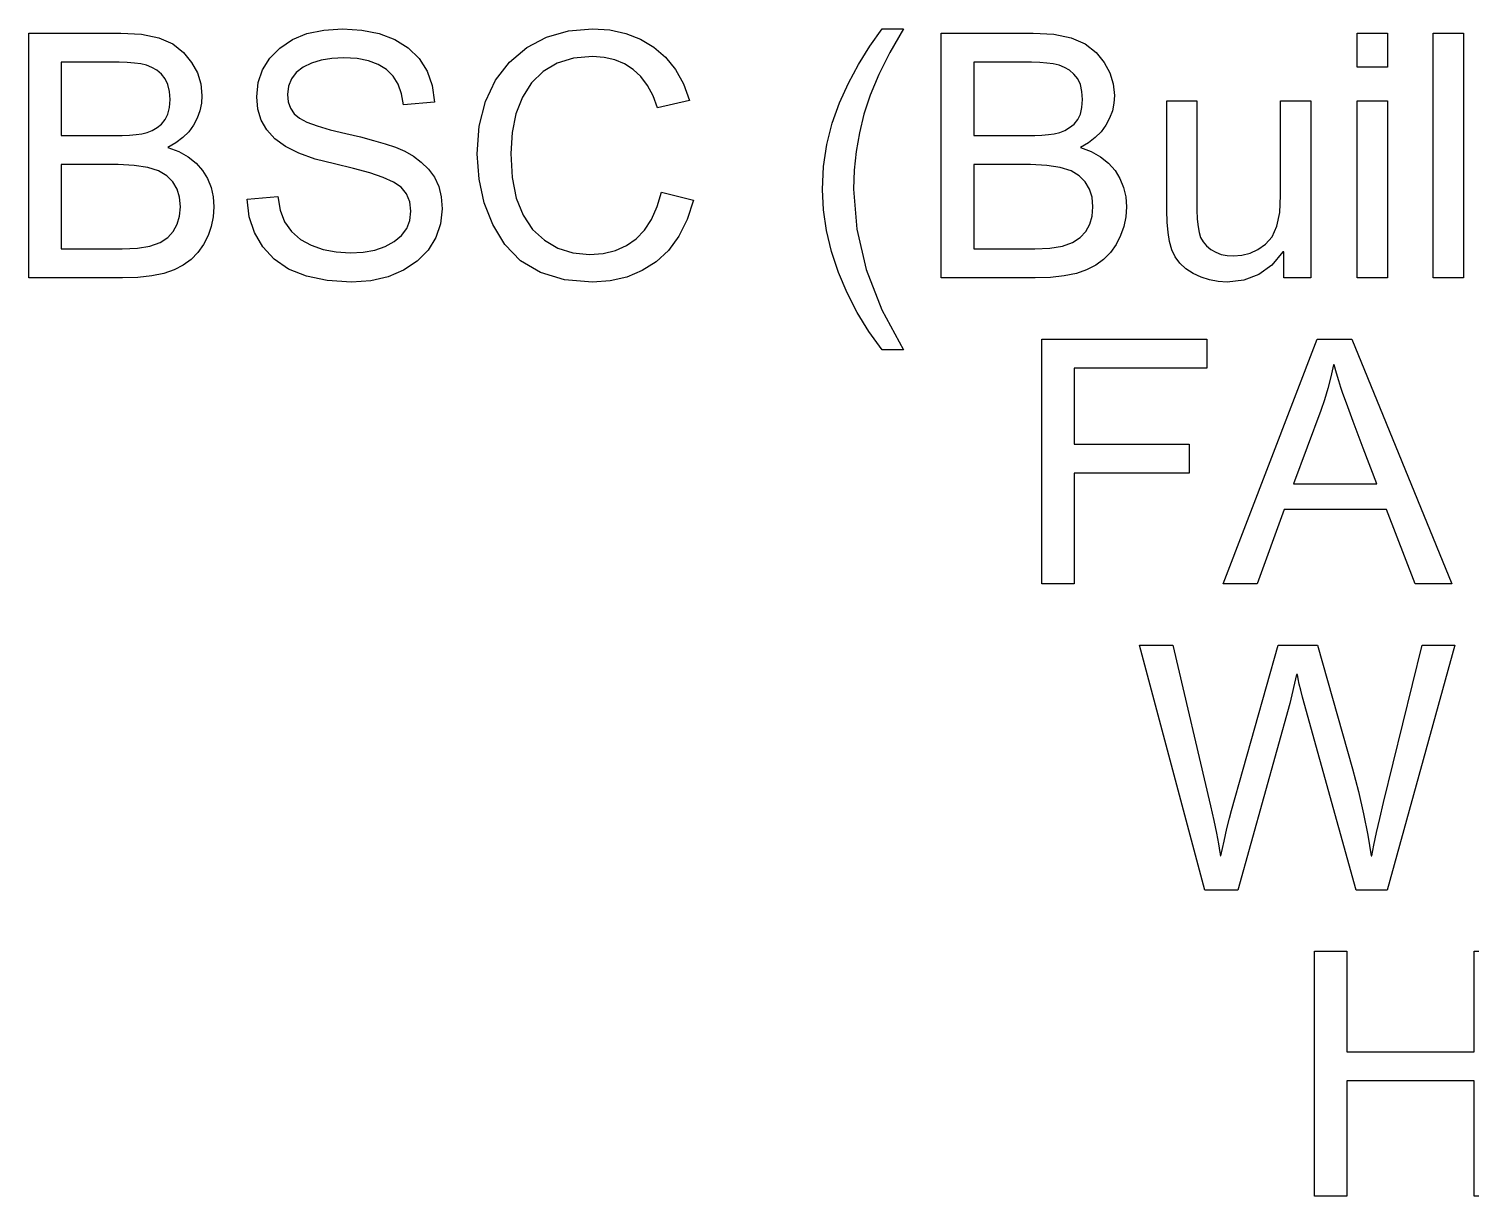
# Model space of a CAD drawing. Header units: metres. Extents: x -43.5 to 39.2, y -19.5 to 45.7.
# Drawn here: x -43.48 to -31.7, y -12 to -2.47 of the extents above; entities that cross this region are included whole.
import ezdxf

# ---------------------------------------------------------------- set-up
doc = ezdxf.new("R2010")
doc.units = ezdxf.units.M
doc.layers.add('METRICS', color=7, linetype='Continuous')

msp = doc.modelspace()

# ---------------------------------------------------------------- linework, layer by layer
at = {"layer": 'METRICS'}
for points in [[(-40.417, -3.087), (-40.432, -2.997), (-40.46, -2.919), (-40.501, -2.853), (-40.555, -2.799), (-40.623, -2.757), (-40.703, -2.727), (-40.796, -2.709), (-40.903, -2.703), (-41.001, -2.708), (-41.089, -2.722), (-41.167, -2.746), (-41.236, -2.78), (-41.292, -2.822), (-41.332, -2.873), (-41.356, -2.933), (-41.364, -3.002), (-41.358, -3.063), (-41.34, -3.115), (-41.309, -3.159), (-41.265, -3.195), (-41.205, -3.227), (-41.121, -3.258), (-41.015, -3.29), (-40.887, -3.321), (-40.768, -3.349), (-40.661, -3.377), (-40.566, -3.405), (-40.482, -3.433), (-40.406, -3.466), (-40.336, -3.506), (-40.272, -3.555), (-40.213, -3.611), (-40.164, -3.677), (-40.129, -3.753), (-40.108, -3.839), (-40.101, -3.935), (-40.114, -4.059), (-40.152, -4.171), (-40.216, -4.273), (-40.306, -4.364), (-40.417, -4.438), (-40.543, -4.491), (-40.684, -4.523), (-40.842, -4.534), (-41.039, -4.522), (-41.21, -4.487), (-41.355, -4.428), (-41.473, -4.346), (-41.565, -4.245), (-41.633, -4.13), (-41.676, -4.001), (-41.694, -3.857), (-41.443, -3.836), (-41.425, -3.948), (-41.388, -4.043), (-41.332, -4.122), (-41.258, -4.186), (-41.17, -4.234), (-41.073, -4.268), (-40.967, -4.288), (-40.853, -4.295), (-40.747, -4.29), (-40.652, -4.273), (-40.567, -4.244), (-40.493, -4.204), (-40.433, -4.154), (-40.39, -4.096), (-40.365, -4.03), (-40.356, -3.956), (-40.365, -3.879), (-40.392, -3.814), (-40.437, -3.76), (-40.499, -3.717), (-40.583, -3.68), (-40.691, -3.642), (-40.824, -3.606), (-40.98, -3.569), (-41.137, -3.529), (-41.271, -3.481), (-41.38, -3.426), (-41.467, -3.364), (-41.532, -3.292), (-41.578, -3.211), (-41.606, -3.121), (-41.615, -3.02), (-41.604, -2.905), (-41.568, -2.8), (-41.509, -2.706), (-41.427, -2.623), (-41.324, -2.554), (-41.205, -2.505), (-41.068, -2.476), (-40.914, -2.466), (-40.756, -2.476), (-40.614, -2.505), (-40.488, -2.554), (-40.379, -2.622), (-40.289, -2.708), (-40.224, -2.811), (-40.182, -2.93), (-40.164, -3.066), (-40.417, -3.087)], [(-38.048, -3.866), (-38.1, -4.023), (-38.168, -4.16), (-38.252, -4.275), (-38.353, -4.368), (-38.467, -4.441), (-38.592, -4.493), (-38.728, -4.524), (-38.874, -4.534), (-39.103, -4.515), (-39.299, -4.457), (-39.461, -4.361), (-39.59, -4.226), (-39.688, -4.065), (-39.758, -3.888), (-39.8, -3.695), (-39.814, -3.486), (-39.798, -3.26), (-39.748, -3.06), (-39.666, -2.885), (-39.55, -2.737), (-39.409, -2.618), (-39.249, -2.534), (-39.07, -2.483), (-38.872, -2.466), (-38.731, -2.475), (-38.601, -2.503), (-38.481, -2.55), (-38.372, -2.615), (-38.277, -2.698), (-38.196, -2.798), (-38.131, -2.915), (-38.082, -3.05), (-38.341, -3.111), (-38.378, -3.013), (-38.424, -2.928), (-38.478, -2.856), (-38.54, -2.797), (-38.611, -2.751), (-38.691, -2.719), (-38.778, -2.699), (-38.874, -2.692), (-39.028, -2.706), (-39.162, -2.746), (-39.277, -2.813), (-39.371, -2.907), (-39.445, -3.024), (-39.498, -3.159), (-39.53, -3.312), (-39.54, -3.484), (-39.529, -3.679), (-39.496, -3.848), (-39.44, -3.989), (-39.362, -4.104), (-39.266, -4.193), (-39.157, -4.257), (-39.034, -4.295), (-38.898, -4.308), (-38.786, -4.3), (-38.685, -4.276), (-38.595, -4.236), (-38.516, -4.181), (-38.449, -4.109), (-38.392, -4.022), (-38.346, -3.918), (-38.311, -3.799), (-38.048, -3.866)], [(-36.333, -5.087), (-36.509, -5.087), (-36.616, -4.939), (-36.711, -4.784), (-36.794, -4.623), (-36.865, -4.455), (-36.922, -4.284), (-36.962, -4.114), (-36.986, -3.945), (-36.995, -3.777), (-36.986, -3.59), (-36.96, -3.41), (-36.917, -3.237), (-36.857, -3.07), (-36.783, -2.91), (-36.701, -2.756), (-36.609, -2.608), (-36.509, -2.466), (-36.333, -2.466), (-36.444, -2.659), (-36.536, -2.84), (-36.607, -3.008), (-36.658, -3.164), (-36.694, -3.315), (-36.72, -3.467), (-36.736, -3.62), (-36.741, -3.774), (-36.715, -4.103), (-36.639, -4.432), (-36.511, -4.76), (-36.333, -5.087)], [(-42.34, -3.436), (-42.251, -3.469), (-42.175, -3.511), (-42.111, -3.562), (-42.058, -3.622), (-42.017, -3.689), (-41.988, -3.761), (-41.97, -3.837), (-41.965, -3.919), (-41.97, -4.001), (-41.986, -4.08), (-42.012, -4.155), (-42.049, -4.227), (-42.096, -4.293), (-42.151, -4.349), (-42.216, -4.396), (-42.289, -4.434), (-42.374, -4.463), (-42.472, -4.483), (-42.585, -4.496), (-42.711, -4.5), (-43.476, -4.5), (-43.476, -2.5), (-42.726, -2.5), (-42.557, -2.51), (-42.415, -2.54), (-42.3, -2.589), (-42.212, -2.658), (-42.147, -2.74), (-42.1, -2.825), (-42.072, -2.916), (-42.063, -3.01), (-42.067, -3.074), (-42.08, -3.136), (-42.102, -3.196), (-42.132, -3.252), (-42.17, -3.306), (-42.218, -3.354), (-42.275, -3.397), (-42.34, -3.436)], [(-34.888, -3.436), (-34.8, -3.469), (-34.724, -3.511), (-34.659, -3.562), (-34.606, -3.622), (-34.566, -3.689), (-34.536, -3.761), (-34.519, -3.837), (-34.513, -3.919), (-34.518, -4.001), (-34.534, -4.08), (-34.561, -4.155), (-34.598, -4.227), (-34.644, -4.293), (-34.7, -4.349), (-34.764, -4.396), (-34.838, -4.434), (-34.922, -4.463), (-35.021, -4.483), (-35.133, -4.496), (-35.259, -4.5), (-36.025, -4.5), (-36.025, -2.5), (-35.274, -2.5), (-35.106, -2.51), (-34.964, -2.54), (-34.849, -2.589), (-34.761, -2.658), (-34.695, -2.74), (-34.649, -2.825), (-34.621, -2.916), (-34.611, -3.01), (-34.615, -3.074), (-34.628, -3.136), (-34.65, -3.196), (-34.68, -3.252), (-34.719, -3.306), (-34.767, -3.354), (-34.823, -3.397), (-34.888, -3.436)], [(-32.382, -2.778), (-32.628, -2.778), (-32.628, -2.5), (-32.382, -2.5), (-32.382, -2.778)], [(-31.761, -4.5), (-32.007, -4.5), (-32.007, -2.5), (-31.761, -2.5), (-31.761, -4.5)], [(-43.211, -3.338), (-42.778, -3.338), (-42.713, -3.337), (-42.655, -3.334), (-42.601, -3.329), (-42.553, -3.323), (-42.509, -3.312), (-42.468, -3.295), (-42.429, -3.273), (-42.393, -3.244), (-42.362, -3.207), (-42.341, -3.162), (-42.328, -3.107), (-42.323, -3.044), (-42.328, -2.978), (-42.341, -2.921), (-42.363, -2.873), (-42.394, -2.835), (-42.43, -2.804), (-42.471, -2.781), (-42.514, -2.763), (-42.561, -2.752), (-42.614, -2.746), (-42.673, -2.741), (-42.739, -2.738), (-42.812, -2.737), (-43.211, -2.737), (-43.211, -3.338)], [(-35.76, -3.338), (-35.326, -3.338), (-35.262, -3.337), (-35.203, -3.334), (-35.15, -3.329), (-35.102, -3.323), (-35.058, -3.312), (-35.016, -3.295), (-34.977, -3.273), (-34.941, -3.244), (-34.911, -3.207), (-34.889, -3.162), (-34.876, -3.107), (-34.872, -3.044), (-34.876, -2.978), (-34.889, -2.921), (-34.911, -2.873), (-34.942, -2.835), (-34.979, -2.804), (-35.019, -2.781), (-35.063, -2.763), (-35.11, -2.752), (-35.162, -2.746), (-35.221, -2.741), (-35.287, -2.738), (-35.36, -2.737), (-35.76, -2.737), (-35.76, -3.338)], [(-33.008, -4.5), (-33.228, -4.5), (-33.228, -4.287), (-33.235, -4.287), (-33.325, -4.395), (-33.431, -4.472), (-33.553, -4.519), (-33.689, -4.534), (-33.763, -4.53), (-33.835, -4.517), (-33.903, -4.495), (-33.969, -4.464), (-34.028, -4.425), (-34.077, -4.38), (-34.114, -4.329), (-34.141, -4.27), (-34.16, -4.204), (-34.173, -4.128), (-34.181, -4.044), (-34.184, -3.95), (-34.184, -3.053), (-33.939, -3.053), (-33.939, -3.855), (-33.937, -3.944), (-33.934, -4.02), (-33.928, -4.082), (-33.92, -4.13), (-33.907, -4.17), (-33.887, -4.206), (-33.859, -4.239), (-33.824, -4.267), (-33.783, -4.291), (-33.739, -4.308), (-33.69, -4.318), (-33.638, -4.321), (-33.57, -4.315), (-33.503, -4.297), (-33.439, -4.267), (-33.377, -4.225), (-33.323, -4.164), (-33.284, -4.077), (-33.261, -3.965), (-33.254, -3.826), (-33.254, -3.053), (-33.008, -3.053), (-33.008, -4.5)], [(-32.382, -4.5), (-32.628, -4.5), (-32.628, -3.053), (-32.382, -3.053), (-32.382, -4.5)], [(-43.211, -4.263), (-42.714, -4.263), (-42.59, -4.257), (-42.487, -4.24), (-42.405, -4.211), (-42.342, -4.171), (-42.297, -4.121), (-42.265, -4.062), (-42.245, -3.995), (-42.239, -3.919), (-42.246, -3.842), (-42.266, -3.774), (-42.301, -3.716), (-42.349, -3.666), (-42.416, -3.626), (-42.504, -3.598), (-42.615, -3.581), (-42.748, -3.575), (-43.211, -3.575), (-43.211, -4.263)], [(-35.76, -4.263), (-35.262, -4.263), (-35.138, -4.257), (-35.035, -4.24), (-34.953, -4.211), (-34.891, -4.171), (-34.845, -4.121), (-34.813, -4.062), (-34.794, -3.995), (-34.787, -3.919), (-34.794, -3.842), (-34.815, -3.774), (-34.849, -3.716), (-34.898, -3.666), (-34.964, -3.626), (-35.053, -3.598), (-35.163, -3.581), (-35.296, -3.575), (-35.76, -3.575), (-35.76, -4.263)], [(-33.855, -5.237), (-34.94, -5.237), (-34.94, -5.857), (-34, -5.857), (-34, -6.094), (-34.94, -6.094), (-34.94, -7), (-35.205, -7), (-35.205, -5), (-33.855, -5), (-33.855, -5.237)], [(-31.855, -7), (-32.154, -7), (-32.389, -6.392), (-33.224, -6.392), (-33.445, -7), (-33.724, -7), (-32.956, -5), (-32.671, -5), (-31.855, -7)], [(-32.469, -6.181), (-32.579, -5.892), (-32.661, -5.672), (-32.717, -5.523), (-32.746, -5.444), (-32.762, -5.396), (-32.779, -5.341), (-32.797, -5.279), (-32.816, -5.209), (-32.823, -5.209), (-32.843, -5.308), (-32.867, -5.403), (-32.895, -5.495), (-32.925, -5.583), (-33.149, -6.181), (-32.469, -6.181)], [(-31.832, -7.5), (-32.383, -9.5), (-32.637, -9.5), (-33.074, -7.924), (-33.089, -7.867), (-33.102, -7.818), (-33.111, -7.775), (-33.117, -7.74), (-33.123, -7.74), (-33.179, -7.977), (-33.604, -9.5), (-33.872, -9.5), (-34.405, -7.5), (-34.135, -7.5), (-33.827, -8.812), (-33.799, -8.933), (-33.777, -9.036), (-33.76, -9.122), (-33.749, -9.192), (-33.748, -9.203), (-33.747, -9.211), (-33.746, -9.217), (-33.746, -9.22), (-33.741, -9.22), (-33.715, -9.1), (-33.692, -8.998), (-33.672, -8.914), (-33.655, -8.849), (-33.274, -7.5), (-32.952, -7.5), (-32.668, -8.511), (-32.619, -8.696), (-32.577, -8.877), (-32.542, -9.051), (-32.514, -9.22), (-32.509, -9.22), (-32.492, -9.132), (-32.471, -9.03), (-32.444, -8.915), (-32.413, -8.785), (-32.098, -7.5), (-31.832, -7.5)], [(-31.407, -12), (-31.673, -12), (-31.673, -11.059), (-32.712, -11.059), (-32.712, -12), (-32.977, -12), (-32.977, -10), (-32.712, -10), (-32.712, -10.821), (-31.673, -10.821), (-31.673, -10), (-31.407, -10), (-31.407, -12)]]:
    msp.add_lwpolyline(points, dxfattribs=at)

doc.saveas('drawing.dxf')
